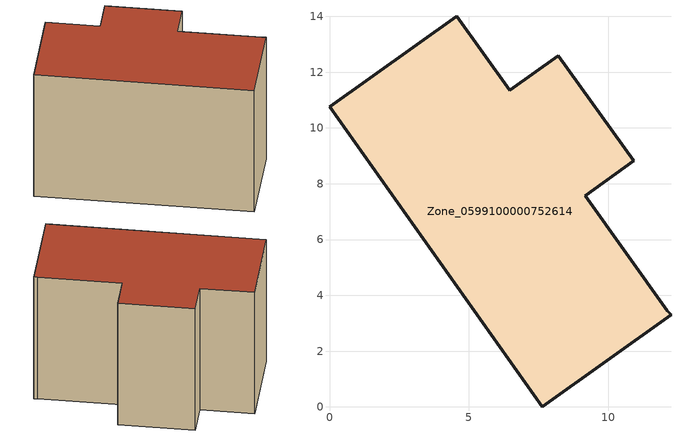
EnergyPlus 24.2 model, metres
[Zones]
Zone_0599100000752614
 floor ground (C_G): 12.11,3.44 12.24,3.29 7.62,0 0,10.75 4.56,14.01 6.46,11.35 8.21,12.59 10.9,8.83 9.17,7.57 z0
 wall outside (C_F): 10.9,8.83 8.21,12.59 6.46,11.35 4.56,14.01 0,10.75 7.62,0 12.24,3.29 12.11,3.44 9.17,7.57 10.9,8.83 z0:8.69
 roof outside (C_R): 12.24,3.29 12.11,3.44 9.17,7.57 10.9,8.83 8.21,12.59 6.46,11.35 4.56,14.01 0,10.75 7.62,0 z8.69
[BUILDING]
Pand.0599100000752614: North Axis=0; Terrain=City; Loads Convergence Tolerance Value=0.04; Temperature Convergence Tolerance Value=0.4; Solar Distribution=FullExterior; Maximum Number of Warmup Days=25; Minimum Number of Warmup Days=1
[Site:Location]
Rotterdam.The.Hague.AP_ZH_NLD Design_Conditions: Latitude=51.96; Longitude=4.45; Time Zone=1; Elevation=-4.5
[SITE:GROUNDTEMPERATURE:BUILDINGSURFACE]
18, 18, 18, 18, 18, 18, 18, 18, 18, 18, 18, 18
[MATERIAL] Thermal Absorptance=0.9; Solar Absorptance=0.7; Visible Absorptance=0.7
Name | Roughness | Thickness | Conductivity | Density | Specific Heat
G.TC.2006-2014 | MediumSmooth | 0.15 | 0.06 | 540 | 1210
F.TC.2006-2014 | Rough | 0.3 | 0.12 | 1920 | 840
R.TC.2006-2014 | MediumRough | 0.2 | 0.08 | 1500 | 1000
[CONSTRUCTION]
C_G: G.TC.2006-2014
C_F: F.TC.2006-2014
C_R: R.TC.2006-2014
[ZONE]
Zone_0599100000752614: Type=1; Multiplier=1; Ceiling Height=Autocalculate; Volume=Autocalculate; Floor Area=autocalculate; Part of Total Floor Area=Yes
[ZONEINFILTRATION:DESIGNFLOWRATE]
Infil_Zone_0599100000752614: Zone or ZoneList or Space or SpaceList=Zone_0599100000752614; Schedule=AlwaysOn; Design Flow Rate Calculation Method=Flow/Area; Flow Rate per Floor Area=0.0015; Constant Term Coefficient=1; Temperature Term Coefficient=0; Velocity Term Coefficient=0; Velocity Squared Term Coefficient=0
[HVACTEMPLATE:ZONE:IDEALLOADSAIRSYSTEM]
Zone_0599100000752614: Maximum Heating Supply Air Temperature=50; Minimum Cooling Supply Air Temperature=13; Maximum Heating Supply Air Humidity Ratio=0.0156; Minimum Cooling Supply Air Humidity Ratio=0.0077; Heating Limit=NoLimit; Cooling Limit=NoLimit; Dehumidification Control Type=ConstantSensibleHeatRatio; Cooling Sensible Heat Ratio=0.7; Dehumidification Setpoint=60; Humidification Control Type=None; Humidification Setpoint=30; Outdoor Air Method=None; Outdoor Air Flow Rate per Person=0.00944; Outdoor Air Flow Rate per Zone Floor Area=0; Outdoor Air Flow Rate per Zone=0; Demand Controlled Ventilation Type=None; Outdoor Air Economizer Type=NoEconomizer; Heat Recovery Type=None; Sensible Heat Recovery Effectiveness=0.7; Latent Heat Recovery Effectiveness=0.65
[ZONECONTROL:THERMOSTAT]
ThermostatControl_Zone_0599100000752614: Zone or ZoneList=Zone_0599100000752614; Control Type Schedule=DualSetpointControlType; Control 1=Thermostat_Zone_0599100000752614; Temperature Difference Between Cutout And Setpoint=0
[THERMOSTATSETPOINT:DUALSETPOINT]
Thermostat_Zone_0599100000752614: Heating Setpoint Temperature Schedule=HeatingSetpoint_Zone_0599100000752614; Cooling Setpoint Temperature Schedule=CoolingSetpoint_Zone_0599100000752614
[SCHEDULE:COMPACT]
HeatingSetpoint_Zone_0599100000752614: Through: 12/31, For: AllDays, Until: 24:00, 21
CoolingSetpoint_Zone_0599100000752614: Through: 12/31, For: AllDays, Until: 24:00, 24
DualSetpointControlType: Through: 12/31, For: AllDays, Until: 24:00, 4
AlwaysOn: Through: 12/31, For: AllDays, Until: 24:00, 1
